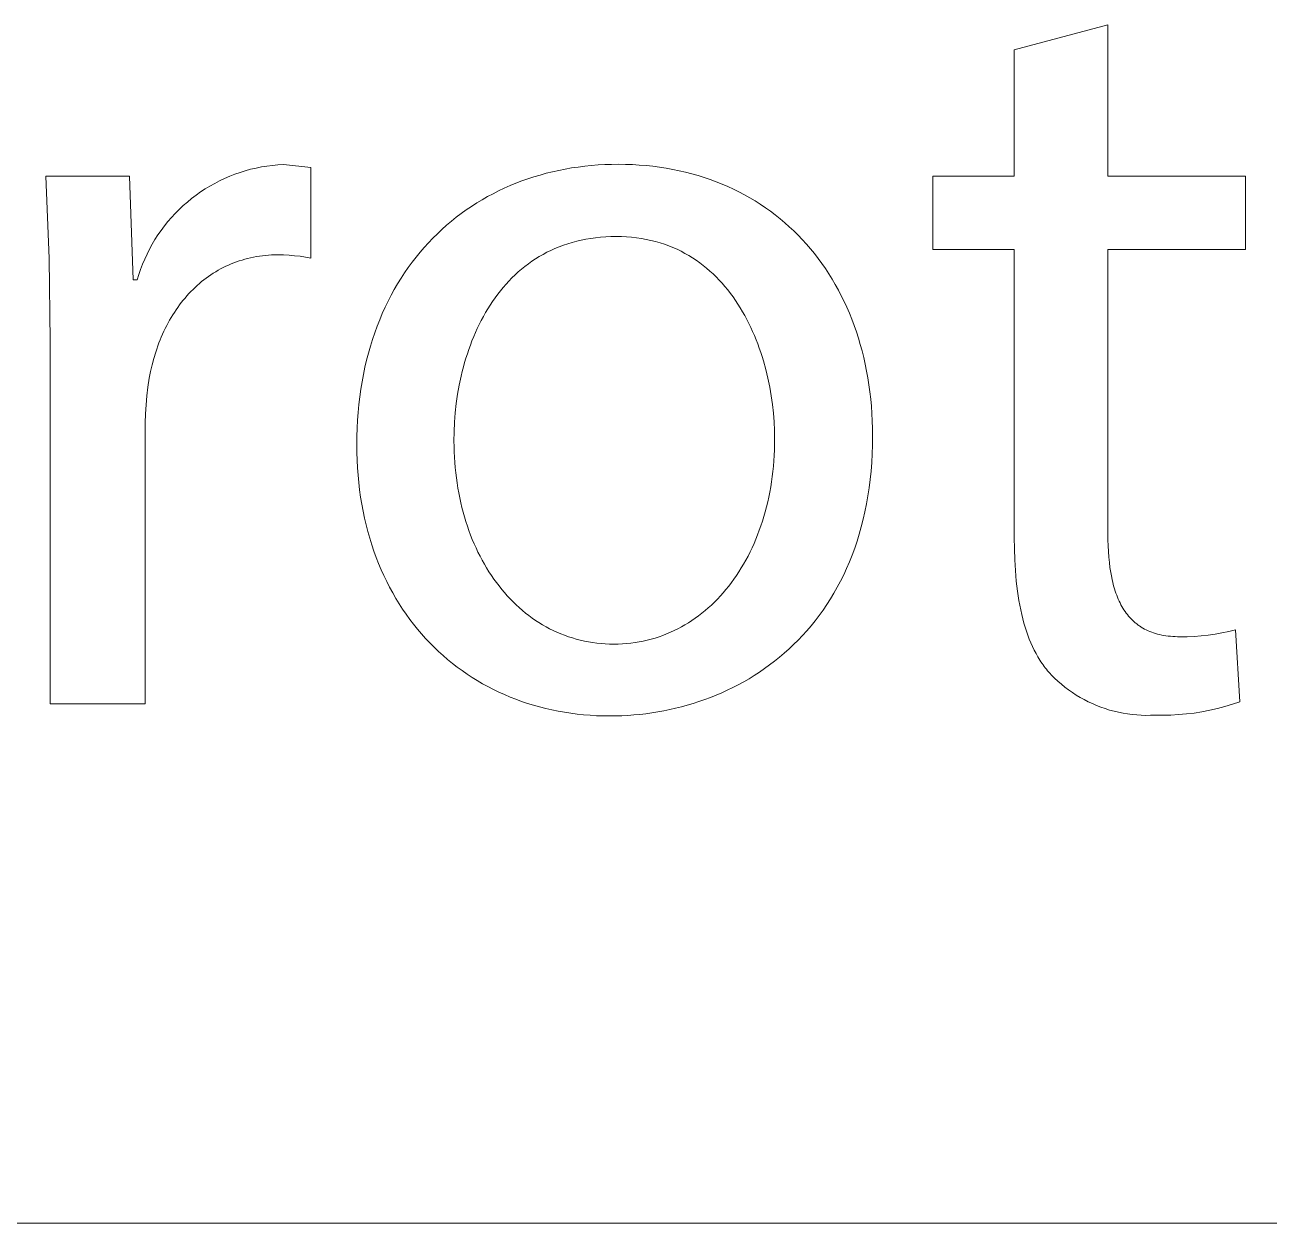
# Model space of a CAD drawing. Header units: millimetres. Extents: x 1422 to 6060, y -58 to 3182.
# Drawn here: x 5327.7 to 5380.7, y -57.9 to -6.9 of the extents above; entities that cross this region are included whole.
import ezdxf

# ---------------------------------------------------------------- set-up
doc = ezdxf.new("R2010")
doc.units = ezdxf.units.MM
doc.header["$MEASUREMENT"] = 0
doc.layers.add('Domyślny', color=7, linetype='Continuous', true_color=0x000000)

msp = doc.modelspace()

# ---------------------------------------------------------------- linework, layer by layer
at = {"layer": 'Domyślny', "color": 18, "lineweight": 15, "true_color": 0x000000}
for p, q in [((5369.867, -7.973), (5373.852, -6.908)), ((5373.852, -6.908), (5373.852, -13.347)), ((5369.867, -13.347), (5369.867, -7.973)), ((5336.682, -13.268), (5336.904, -13.19)), ((5336.904, -13.19), (5337.129, -13.12)), ((5337.129, -13.12), (5337.356, -13.058)), ((5337.356, -13.058), (5337.585, -13.004)), ((5337.585, -13.004), (5337.815, -12.957)), ((5337.815, -12.957), (5338.047, -12.919)), ((5338.047, -12.919), (5338.281, -12.889)), ((5338.281, -12.889), (5338.515, -12.867)), ((5338.515, -12.867), (5338.75, -12.853)), ((5338.75, -12.853), (5339.924, -12.977)), ((5339.924, -12.977), (5339.924, -16.837)), ((5349.676, -13.3), (5349.939, -13.227)), ((5349.939, -13.227), (5350.206, -13.161)), ((5350.206, -13.161), (5350.476, -13.101)), ((5350.476, -13.101), (5350.748, -13.048)), ((5350.748, -13.048), (5351.022, -13)), ((5351.022, -13), (5351.299, -12.959)), ((5351.299, -12.959), (5351.579, -12.924)), ((5351.579, -12.924), (5351.86, -12.895)), ((5351.86, -12.895), (5352.144, -12.873)), ((5352.144, -12.873), (5352.43, -12.857)), ((5352.43, -12.857), (5352.718, -12.847)), ((5352.718, -12.847), (5353.008, -12.844)), ((5353.008, -12.844), (5353.309, -12.847)), ((5353.309, -12.847), (5353.607, -12.858)), ((5353.607, -12.858), (5353.902, -12.875)), ((5353.902, -12.875), (5354.194, -12.898)), ((5354.194, -12.898), (5354.482, -12.929)), ((5354.482, -12.929), (5354.767, -12.966)), ((5354.767, -12.966), (5355.049, -13.009)), ((5355.049, -13.009), (5355.327, -13.059)), ((5355.327, -13.059), (5355.602, -13.115)), ((5355.602, -13.115), (5355.873, -13.178)), ((5355.873, -13.178), (5356.14, -13.247)), ((5328.78, -16.859), (5328.635, -13.347)), ((5328.635, -13.347), (5332.202, -13.347)), ((5332.202, -13.347), (5332.357, -17.764)), ((5335.419, -13.893), (5335.62, -13.771)), ((5335.62, -13.771), (5335.825, -13.656)), ((5335.825, -13.656), (5336.034, -13.548)), ((5336.034, -13.548), (5336.247, -13.447)), ((5336.247, -13.447), (5336.463, -13.354)), ((5336.463, -13.354), (5336.682, -13.268)), ((5348.156, -13.86), (5348.401, -13.752)), ((5348.401, -13.752), (5348.65, -13.649)), ((5348.65, -13.649), (5348.902, -13.553)), ((5348.902, -13.553), (5349.157, -13.462)), ((5349.157, -13.462), (5349.415, -13.378)), ((5349.415, -13.378), (5349.676, -13.3)), ((5356.14, -13.247), (5356.404, -13.322)), ((5356.404, -13.322), (5356.665, -13.404)), ((5356.665, -13.404), (5356.921, -13.491)), ((5356.921, -13.491), (5357.174, -13.585)), ((5357.174, -13.585), (5357.423, -13.685)), ((5357.423, -13.685), (5357.668, -13.79)), ((5366.393, -16.467), (5366.393, -13.347)), ((5366.393, -13.347), (5369.867, -13.347)), ((5373.852, -13.347), (5379.705, -13.347)), ((5379.705, -13.347), (5379.705, -16.467)), ((5334.661, -14.449), (5334.843, -14.3)), ((5334.843, -14.3), (5335.03, -14.158)), ((5335.03, -14.158), (5335.222, -14.022)), ((5335.222, -14.022), (5335.419, -13.893)), ((5347.209, -14.353), (5347.44, -14.221)), ((5347.44, -14.221), (5347.675, -14.095)), ((5347.675, -14.095), (5347.914, -13.974)), ((5347.914, -13.974), (5348.156, -13.86)), ((5357.668, -13.79), (5357.909, -13.902)), ((5357.909, -13.902), (5358.146, -14.019)), ((5358.146, -14.019), (5358.38, -14.142)), ((5358.38, -14.142), (5358.609, -14.271)), ((5358.609, -14.271), (5358.833, -14.406)), ((5334.147, -14.933), (5334.312, -14.766)), ((5334.312, -14.766), (5334.484, -14.605)), ((5334.484, -14.605), (5334.661, -14.449)), ((5346.321, -14.938), (5346.537, -14.783)), ((5346.537, -14.783), (5346.757, -14.634)), ((5346.757, -14.634), (5346.981, -14.49)), ((5346.981, -14.49), (5347.209, -14.353)), ((5358.833, -14.406), (5359.054, -14.546)), ((5359.054, -14.546), (5359.27, -14.692)), ((5359.27, -14.692), (5359.482, -14.843)), ((5333.686, -15.468), (5333.834, -15.284)), ((5333.834, -15.284), (5333.987, -15.106)), ((5333.987, -15.106), (5334.147, -14.933)), ((5345.698, -15.437), (5345.902, -15.265)), ((5345.902, -15.265), (5346.109, -15.099)), ((5346.109, -15.099), (5346.321, -14.938)), ((5359.482, -14.843), (5359.69, -14.999)), ((5359.69, -14.999), (5359.893, -15.161)), ((5359.893, -15.161), (5360.092, -15.329)), ((5360.092, -15.329), (5360.287, -15.501)), ((5333.284, -16.047), (5333.411, -15.849)), ((5333.411, -15.849), (5333.545, -15.656)), ((5333.545, -15.656), (5333.686, -15.468)), ((5345.113, -15.986), (5345.304, -15.798)), ((5345.304, -15.798), (5345.499, -15.615)), ((5345.499, -15.615), (5345.698, -15.437)), ((5360.287, -15.501), (5360.476, -15.679)), ((5360.476, -15.679), (5360.661, -15.862)), ((5360.661, -15.862), (5360.842, -16.05)), ((5333.05, -16.456), (5333.163, -16.249)), ((5333.163, -16.249), (5333.284, -16.047)), ((5344.569, -16.586), (5344.746, -16.38)), ((5344.746, -16.38), (5344.927, -16.181)), ((5344.927, -16.181), (5345.113, -15.986)), ((5350.49, -16.357), (5350.313, -16.43)), ((5350.67, -16.289), (5350.49, -16.357)), ((5350.855, -16.226), (5350.67, -16.289)), ((5351.043, -16.169), (5350.855, -16.226)), ((5351.236, -16.117), (5351.043, -16.169)), ((5351.432, -16.071), (5351.236, -16.117)), ((5351.632, -16.031), (5351.432, -16.071)), ((5351.836, -15.996), (5351.632, -16.031)), ((5352.044, -15.968), (5351.836, -15.996)), ((5352.256, -15.946), (5352.044, -15.968)), ((5352.472, -15.93), (5352.256, -15.946)), ((5352.692, -15.92), (5352.472, -15.93)), ((5352.916, -15.917), (5352.692, -15.92)), ((5353.14, -15.92), (5352.916, -15.917)), ((5353.36, -15.931), (5353.14, -15.92)), ((5353.576, -15.948), (5353.36, -15.931)), ((5353.788, -15.972), (5353.576, -15.948)), ((5353.996, -16.002), (5353.788, -15.972)), ((5354.199, -16.039), (5353.996, -16.002)), ((5354.398, -16.082), (5354.199, -16.039)), ((5354.594, -16.131), (5354.398, -16.082)), ((5354.785, -16.187), (5354.594, -16.131)), ((5354.972, -16.248), (5354.785, -16.187)), ((5355.155, -16.314), (5354.972, -16.248)), ((5355.333, -16.387), (5355.155, -16.314)), ((5355.508, -16.464), (5355.333, -16.387)), ((5360.842, -16.05), (5361.018, -16.243)), ((5361.018, -16.243), (5361.188, -16.441)), ((5328.82, -20.374), (5328.78, -16.859)), ((5332.754, -17.096), (5332.845, -16.879)), ((5332.845, -16.879), (5332.944, -16.666)), ((5332.944, -16.666), (5333.05, -16.456)), ((5336.988, -16.92), (5336.869, -16.957)), ((5337.108, -16.885), (5336.988, -16.92)), ((5337.229, -16.853), (5337.108, -16.885)), ((5337.352, -16.824), (5337.229, -16.853)), ((5337.476, -16.798), (5337.352, -16.824)), ((5337.602, -16.775), (5337.476, -16.798)), ((5337.729, -16.755), (5337.602, -16.775)), ((5337.857, -16.738), (5337.729, -16.755)), ((5337.987, -16.724), (5337.857, -16.738)), ((5338.118, -16.713), (5337.987, -16.724)), ((5338.25, -16.705), (5338.118, -16.713)), ((5338.384, -16.7), (5338.25, -16.705)), ((5338.518, -16.698), (5338.384, -16.7)), ((5338.754, -16.703), (5338.518, -16.698)), ((5338.989, -16.715), (5338.754, -16.703)), ((5339.224, -16.735), (5338.989, -16.715)), ((5339.458, -16.761), (5339.224, -16.735)), ((5339.692, -16.796), (5339.458, -16.761)), ((5339.924, -16.837), (5339.692, -16.796)), ((5344.231, -17.012), (5344.398, -16.796)), ((5344.398, -16.796), (5344.569, -16.586)), ((5349.485, -16.872), (5349.33, -16.975)), ((5349.643, -16.774), (5349.485, -16.872)), ((5349.804, -16.681), (5349.643, -16.774)), ((5349.97, -16.592), (5349.804, -16.681)), ((5350.139, -16.509), (5349.97, -16.592)), ((5350.313, -16.43), (5350.139, -16.509)), ((5355.679, -16.548), (5355.508, -16.464)), ((5355.846, -16.636), (5355.679, -16.548)), ((5356.009, -16.729), (5355.846, -16.636)), ((5356.169, -16.827), (5356.009, -16.729)), ((5356.324, -16.93), (5356.169, -16.827)), ((5356.475, -17.038), (5356.324, -16.93)), ((5361.188, -16.441), (5361.355, -16.644)), ((5361.355, -16.644), (5361.516, -16.852)), ((5361.516, -16.852), (5361.672, -17.065)), ((5369.867, -16.467), (5366.393, -16.467)), ((5369.867, -28.728), (5369.867, -16.467)), ((5379.705, -16.467), (5373.852, -16.467)), ((5373.852, -16.467), (5373.852, -28.574)), ((5332.595, -17.539), (5332.67, -17.316)), ((5332.67, -17.316), (5332.754, -17.096)), ((5335.867, -17.418), (5335.763, -17.483)), ((5335.972, -17.356), (5335.867, -17.418)), ((5336.079, -17.297), (5335.972, -17.356)), ((5336.188, -17.241), (5336.079, -17.297)), ((5336.297, -17.187), (5336.188, -17.241)), ((5336.409, -17.135), (5336.297, -17.187)), ((5336.522, -17.087), (5336.409, -17.135)), ((5336.636, -17.041), (5336.522, -17.087)), ((5336.752, -16.998), (5336.636, -17.041)), ((5336.869, -16.957), (5336.752, -16.998)), ((5343.76, -17.692), (5343.912, -17.46)), ((5343.912, -17.46), (5344.069, -17.234)), ((5344.069, -17.234), (5344.231, -17.012)), ((5348.75, -17.429), (5348.614, -17.553)), ((5348.89, -17.309), (5348.75, -17.429)), ((5349.033, -17.193), (5348.89, -17.309)), ((5349.18, -17.082), (5349.033, -17.193)), ((5349.33, -16.975), (5349.18, -17.082)), ((5356.623, -17.15), (5356.475, -17.038)), ((5356.767, -17.267), (5356.623, -17.15)), ((5356.907, -17.388), (5356.767, -17.267)), ((5357.043, -17.513), (5356.907, -17.388)), ((5361.672, -17.065), (5361.823, -17.282)), ((5361.823, -17.282), (5361.97, -17.504)), ((5332.357, -17.764), (5332.526, -17.764)), ((5332.526, -17.764), (5332.595, -17.539)), ((5335.082, -18.002), (5334.992, -18.085)), ((5335.175, -17.92), (5335.082, -18.002)), ((5335.269, -17.841), (5335.175, -17.92)), ((5335.364, -17.765), (5335.269, -17.841)), ((5335.462, -17.691), (5335.364, -17.765)), ((5335.561, -17.619), (5335.462, -17.691)), ((5335.661, -17.549), (5335.561, -17.619)), ((5335.763, -17.483), (5335.661, -17.549)), ((5343.472, -18.172), (5343.614, -17.93)), ((5343.614, -17.93), (5343.76, -17.692)), ((5348.229, -17.949), (5348.107, -18.088)), ((5348.353, -17.813), (5348.229, -17.949)), ((5348.482, -17.681), (5348.353, -17.813)), ((5348.614, -17.553), (5348.482, -17.681)), ((5357.175, -17.642), (5357.043, -17.513)), ((5357.304, -17.775), (5357.175, -17.642)), ((5357.429, -17.911), (5357.304, -17.775)), ((5357.55, -18.051), (5357.429, -17.911)), ((5361.97, -17.504), (5362.111, -17.731)), ((5362.111, -17.731), (5362.247, -17.962)), ((5362.247, -17.962), (5362.377, -18.198)), ((5334.564, -18.537), (5334.484, -18.634)), ((5334.646, -18.442), (5334.564, -18.537)), ((5334.73, -18.35), (5334.646, -18.442)), ((5334.815, -18.259), (5334.73, -18.35)), ((5334.903, -18.171), (5334.815, -18.259)), ((5334.992, -18.085), (5334.903, -18.171)), ((5343.206, -18.673), (5343.337, -18.42)), ((5343.337, -18.42), (5343.472, -18.172)), ((5347.765, -18.527), (5347.657, -18.679)), ((5347.875, -18.377), (5347.765, -18.527)), ((5347.989, -18.231), (5347.875, -18.377)), ((5348.107, -18.088), (5347.989, -18.231)), ((5357.668, -18.195), (5357.55, -18.051)), ((5357.782, -18.342), (5357.668, -18.195)), ((5357.892, -18.492), (5357.782, -18.342)), ((5357.999, -18.645), (5357.892, -18.492)), ((5362.377, -18.198), (5362.503, -18.438)), ((5362.503, -18.438), (5362.623, -18.683)), ((5334.18, -19.042), (5334.109, -19.149)), ((5334.254, -18.937), (5334.18, -19.042)), ((5334.329, -18.834), (5334.254, -18.937)), ((5334.405, -18.733), (5334.329, -18.834)), ((5334.484, -18.634), (5334.405, -18.733)), ((5342.962, -19.195), (5343.081, -18.931)), ((5343.081, -18.931), (5343.206, -18.673)), ((5347.454, -18.994), (5347.357, -19.156)), ((5347.554, -18.835), (5347.454, -18.994)), ((5347.657, -18.679), (5347.554, -18.835)), ((5358.103, -18.801), (5357.999, -18.645)), ((5358.202, -18.96), (5358.103, -18.801)), ((5358.299, -19.121), (5358.202, -18.96)), ((5362.623, -18.683), (5362.738, -18.932)), ((5362.738, -18.932), (5362.848, -19.185)), ((5333.843, -19.597), (5333.781, -19.714)), ((5333.907, -19.482), (5333.843, -19.597)), ((5333.972, -19.369), (5333.907, -19.482)), ((5334.04, -19.258), (5333.972, -19.369)), ((5334.109, -19.149), (5334.04, -19.258)), ((5342.741, -19.737), (5342.849, -19.463)), ((5342.849, -19.463), (5342.962, -19.195)), ((5347.175, -19.488), (5347.088, -19.658)), ((5347.264, -19.321), (5347.175, -19.488)), ((5347.357, -19.156), (5347.264, -19.321)), ((5358.391, -19.285), (5358.299, -19.121)), ((5358.481, -19.452), (5358.391, -19.285)), ((5358.567, -19.62), (5358.481, -19.452)), ((5362.848, -19.185), (5362.952, -19.442)), ((5362.952, -19.442), (5363.05, -19.704)), ((5333.607, -20.074), (5333.553, -20.198)), ((5333.663, -19.952), (5333.607, -20.074)), ((5333.721, -19.832), (5333.663, -19.952)), ((5333.781, -19.714), (5333.721, -19.832)), ((5342.543, -20.299), (5342.639, -20.015)), ((5342.639, -20.015), (5342.741, -19.737)), ((5346.927, -20.005), (5346.851, -20.182)), ((5347.006, -19.83), (5346.927, -20.005)), ((5347.088, -19.658), (5347.006, -19.83)), ((5358.649, -19.791), (5358.567, -19.62)), ((5358.728, -19.964), (5358.649, -19.791)), ((5358.804, -20.138), (5358.728, -19.964)), ((5363.05, -19.704), (5363.143, -19.97)), ((5363.143, -19.97), (5363.23, -20.24)), ((5328.82, -35.817), (5328.82, -20.374)), ((5333.403, -20.579), (5333.357, -20.709)), ((5333.451, -20.45), (5333.403, -20.579)), ((5333.501, -20.323), (5333.451, -20.45)), ((5333.553, -20.198), (5333.501, -20.323)), ((5342.37, -20.881), (5342.453, -20.588)), ((5342.453, -20.588), (5342.543, -20.299)), ((5346.709, -20.542), (5346.643, -20.725)), ((5346.778, -20.361), (5346.709, -20.542)), ((5346.851, -20.182), (5346.778, -20.361)), ((5358.876, -20.314), (5358.804, -20.138)), ((5358.945, -20.492), (5358.876, -20.314)), ((5359.01, -20.672), (5358.945, -20.492)), ((5363.23, -20.24), (5363.312, -20.514)), ((5363.312, -20.514), (5363.388, -20.791)), ((5333.231, -21.109), (5333.158, -21.384)), ((5333.313, -20.841), (5333.231, -21.109)), ((5333.357, -20.709), (5333.313, -20.841)), ((5342.221, -21.483), (5342.292, -21.18)), ((5342.292, -21.18), (5342.37, -20.881)), ((5346.522, -21.096), (5346.466, -21.285)), ((5346.581, -20.91), (5346.522, -21.096)), ((5346.643, -20.725), (5346.581, -20.91)), ((5359.073, -20.852), (5359.01, -20.672)), ((5359.132, -21.034), (5359.073, -20.852)), ((5359.188, -21.217), (5359.132, -21.034)), ((5363.388, -20.791), (5363.458, -21.073)), ((5363.458, -21.073), (5363.523, -21.358)), ((5333.093, -21.664), (5333.036, -21.949)), ((5333.158, -21.384), (5333.093, -21.664)), ((5342.156, -21.791), (5342.221, -21.483)), ((5346.365, -21.665), (5346.319, -21.858)), ((5346.414, -21.474), (5346.365, -21.665)), ((5346.466, -21.285), (5346.414, -21.474)), ((5359.29, -21.585), (5359.188, -21.217)), ((5359.379, -21.956), (5359.29, -21.585)), ((5363.523, -21.358), (5363.581, -21.648)), ((5363.581, -21.648), (5363.634, -21.941)), ((5333.036, -21.949), (5332.981, -22.327)), ((5342.046, -22.423), (5342.098, -22.105)), ((5342.098, -22.105), (5342.156, -21.791)), ((5346.237, -22.246), (5346.168, -22.638)), ((5346.319, -21.858), (5346.237, -22.246)), ((5359.456, -22.328), (5359.379, -21.956)), ((5363.634, -21.941), (5363.68, -22.237)), ((5363.68, -22.237), (5363.721, -22.537)), ((5332.936, -22.706), (5332.902, -23.086)), ((5332.981, -22.327), (5332.936, -22.706)), ((5341.963, -23.073), (5342.001, -22.745)), ((5342.001, -22.745), (5342.046, -22.423)), ((5346.168, -22.638), (5346.112, -23.033)), ((5359.52, -22.701), (5359.456, -22.328)), ((5359.573, -23.073), (5359.52, -22.701)), ((5363.721, -22.537), (5363.755, -22.841)), ((5332.902, -23.086), (5332.879, -23.467)), ((5341.931, -23.405), (5341.963, -23.073)), ((5346.112, -23.033), (5346.068, -23.431)), ((5359.613, -23.444), (5359.573, -23.073)), ((5363.755, -22.841), (5363.783, -23.148)), ((5363.783, -23.148), (5363.805, -23.459)), ((5332.879, -23.467), (5332.866, -23.848)), ((5341.888, -24.084), (5341.906, -23.742)), ((5341.906, -23.742), (5341.931, -23.405)), ((5346.037, -23.829), (5346.019, -24.228)), ((5346.068, -23.431), (5346.037, -23.829)), ((5359.642, -23.811), (5359.613, -23.444)), ((5359.659, -24.175), (5359.642, -23.811)), ((5363.805, -23.459), (5363.821, -23.773)), ((5363.821, -23.773), (5363.831, -24.09)), ((5332.866, -23.848), (5332.866, -35.817)), ((5341.878, -24.43), (5341.888, -24.084)), ((5346.019, -24.228), (5346.013, -24.627)), ((5359.664, -24.534), (5359.659, -24.175)), ((5363.831, -24.09), (5363.834, -24.411)), ((5341.874, -24.781), (5341.878, -24.43)), ((5341.878, -25.112), (5341.874, -24.781)), ((5346.013, -24.627), (5346.015, -24.857)), ((5346.015, -24.857), (5346.021, -25.085)), ((5359.656, -25.005), (5359.662, -24.771)), ((5359.662, -24.771), (5359.664, -24.534)), ((5363.83, -24.796), (5363.817, -25.174)), ((5363.834, -24.411), (5363.83, -24.796)), ((5341.888, -25.439), (5341.878, -25.112)), ((5346.021, -25.085), (5346.031, -25.311)), ((5346.031, -25.311), (5346.046, -25.536)), ((5359.63, -25.467), (5359.645, -25.237)), ((5359.645, -25.237), (5359.656, -25.005)), ((5363.817, -25.174), (5363.797, -25.546)), ((5341.905, -25.762), (5341.888, -25.439)), ((5341.928, -26.082), (5341.905, -25.762)), ((5346.046, -25.536), (5346.064, -25.758)), ((5346.064, -25.758), (5346.086, -25.978)), ((5359.562, -26.143), (5359.589, -25.92)), ((5359.589, -25.92), (5359.612, -25.695)), ((5359.612, -25.695), (5359.63, -25.467)), ((5363.768, -25.911), (5363.731, -26.269)), ((5363.797, -25.546), (5363.768, -25.911)), ((5341.958, -26.397), (5341.928, -26.082)), ((5341.995, -26.708), (5341.958, -26.397)), ((5346.086, -25.978), (5346.113, -26.197)), ((5346.113, -26.197), (5346.143, -26.413)), ((5346.143, -26.413), (5346.177, -26.627)), ((5359.496, -26.582), (5359.531, -26.364)), ((5359.531, -26.364), (5359.562, -26.143)), ((5363.731, -26.269), (5363.687, -26.621)), ((5342.038, -27.014), (5341.995, -26.708)), ((5342.088, -27.317), (5342.038, -27.014)), ((5346.177, -26.627), (5346.214, -26.838)), ((5346.214, -26.838), (5346.256, -27.047)), ((5359.368, -27.222), (5359.414, -27.011)), ((5359.414, -27.011), (5359.457, -26.798)), ((5359.457, -26.798), (5359.496, -26.582)), ((5363.635, -26.966), (5363.576, -27.304)), ((5363.687, -26.621), (5363.635, -26.966)), ((5342.143, -27.616), (5342.088, -27.317)), ((5346.256, -27.047), (5346.301, -27.254)), ((5346.301, -27.254), (5346.35, -27.459)), ((5346.35, -27.459), (5346.403, -27.66)), ((5359.264, -27.635), (5359.318, -27.43)), ((5359.318, -27.43), (5359.368, -27.222)), ((5363.576, -27.304), (5363.509, -27.635)), ((5342.205, -27.91), (5342.143, -27.616)), ((5342.273, -28.2), (5342.205, -27.91)), ((5346.403, -27.66), (5346.459, -27.86)), ((5346.459, -27.86), (5346.519, -28.056)), ((5346.519, -28.056), (5346.582, -28.25)), ((5359.08, -28.233), (5359.145, -28.037)), ((5359.145, -28.037), (5359.206, -27.837)), ((5359.206, -27.837), (5359.264, -27.635)), ((5363.435, -27.96), (5363.354, -28.279)), ((5363.509, -27.635), (5363.435, -27.96)), ((5342.347, -28.485), (5342.273, -28.2)), ((5342.427, -28.766), (5342.347, -28.485)), ((5346.582, -28.25), (5346.649, -28.441)), ((5346.649, -28.441), (5346.719, -28.63)), ((5358.94, -28.618), (5359.012, -28.427)), ((5359.012, -28.427), (5359.08, -28.233)), ((5363.267, -28.59), (5363.172, -28.895)), ((5363.354, -28.279), (5363.267, -28.59)), ((5373.852, -28.574), (5373.854, -28.832)), ((5342.513, -29.043), (5342.427, -28.766)), ((5342.605, -29.315), (5342.513, -29.043)), ((5346.719, -28.63), (5346.793, -28.815)), ((5346.793, -28.815), (5346.87, -28.998)), ((5346.87, -28.998), (5346.95, -29.178)), ((5358.704, -29.172), (5358.786, -28.991)), ((5358.786, -28.991), (5358.865, -28.806)), ((5358.865, -28.806), (5358.94, -28.618)), ((5363.172, -28.895), (5363.071, -29.194)), ((5369.873, -29.216), (5369.867, -28.728)), ((5373.854, -28.832), (5373.861, -29.084)), ((5373.861, -29.084), (5373.873, -29.328)), ((5342.703, -29.583), (5342.605, -29.315)), ((5342.806, -29.846), (5342.703, -29.583)), ((5346.95, -29.178), (5347.034, -29.354)), ((5347.034, -29.354), (5347.121, -29.528)), ((5347.121, -29.528), (5347.211, -29.698)), ((5358.438, -29.698), (5358.53, -29.526)), ((5358.53, -29.526), (5358.619, -29.351)), ((5358.619, -29.351), (5358.704, -29.172)), ((5362.963, -29.486), (5362.849, -29.772)), ((5363.071, -29.194), (5362.963, -29.486)), ((5369.888, -29.689), (5369.873, -29.216)), ((5373.873, -29.328), (5373.891, -29.565)), ((5373.891, -29.565), (5373.913, -29.795)), ((5342.915, -30.105), (5342.806, -29.846)), ((5343.029, -30.359), (5342.915, -30.105)), ((5347.211, -29.698), (5347.305, -29.866)), ((5347.305, -29.866), (5347.401, -30.029)), ((5347.401, -30.029), (5347.501, -30.19)), ((5347.501, -30.19), (5347.604, -30.347)), ((5358.039, -30.351), (5358.144, -30.193)), ((5358.144, -30.193), (5358.245, -30.031)), ((5358.245, -30.031), (5358.343, -29.866)), ((5358.343, -29.866), (5358.438, -29.698)), ((5362.729, -30.051), (5362.603, -30.324)), ((5362.849, -29.772), (5362.729, -30.051)), ((5369.915, -30.146), (5369.888, -29.689)), ((5369.953, -30.588), (5369.915, -30.146)), ((5373.913, -29.795), (5373.941, -30.017)), ((5373.941, -30.017), (5373.974, -30.231)), ((5343.149, -30.608), (5343.029, -30.359)), ((5343.274, -30.853), (5343.149, -30.608)), ((5347.604, -30.347), (5347.709, -30.501)), ((5347.709, -30.501), (5347.818, -30.651)), ((5347.818, -30.651), (5347.93, -30.798)), ((5357.709, -30.804), (5357.822, -30.657)), ((5357.822, -30.657), (5357.932, -30.506)), ((5357.932, -30.506), (5358.039, -30.351)), ((5362.47, -30.59), (5362.332, -30.85)), ((5362.603, -30.324), (5362.47, -30.59)), ((5370.003, -31.013), (5369.953, -30.588)), ((5373.974, -30.231), (5374.013, -30.438)), ((5374.013, -30.438), (5374.034, -30.539)), ((5374.034, -30.539), (5374.057, -30.638)), ((5374.057, -30.638), (5374.081, -30.735)), ((5343.404, -31.093), (5343.274, -30.853)), ((5343.54, -31.328), (5343.404, -31.093)), ((5347.93, -30.798), (5348.044, -30.941)), ((5348.044, -30.941), (5348.162, -31.081)), ((5348.162, -31.081), (5348.282, -31.217)), ((5348.282, -31.217), (5348.405, -31.348)), ((5357.228, -31.356), (5357.353, -31.224)), ((5357.353, -31.224), (5357.474, -31.087)), ((5357.474, -31.087), (5357.593, -30.948)), ((5357.593, -30.948), (5357.709, -30.804)), ((5362.189, -31.104), (5362.04, -31.351)), ((5362.332, -30.85), (5362.189, -31.104)), ((5370.032, -31.22), (5370.003, -31.013)), ((5370.065, -31.423), (5370.032, -31.22)), ((5374.081, -30.735), (5374.107, -30.83)), ((5374.107, -30.83), (5374.135, -30.923)), ((5374.135, -30.923), (5374.163, -31.014)), ((5374.163, -31.014), (5374.194, -31.103)), ((5374.194, -31.103), (5374.226, -31.19)), ((5374.226, -31.19), (5374.259, -31.275)), ((5343.68, -31.558), (5343.54, -31.328)), ((5343.826, -31.783), (5343.68, -31.558)), ((5348.405, -31.348), (5348.531, -31.477)), ((5348.531, -31.477), (5348.659, -31.601)), ((5348.659, -31.601), (5348.79, -31.721)), ((5348.79, -31.721), (5348.924, -31.837)), ((5356.705, -31.845), (5356.839, -31.729)), ((5356.839, -31.729), (5356.972, -31.608)), ((5356.972, -31.608), (5357.101, -31.484)), ((5357.101, -31.484), (5357.228, -31.356)), ((5361.885, -31.592), (5361.725, -31.827)), ((5362.04, -31.351), (5361.885, -31.592)), ((5370.1, -31.622), (5370.065, -31.423)), ((5370.139, -31.817), (5370.1, -31.622)), ((5374.259, -31.275), (5374.294, -31.358)), ((5374.294, -31.358), (5374.33, -31.439)), ((5374.33, -31.439), (5374.368, -31.519)), ((5374.368, -31.519), (5374.408, -31.596)), ((5374.408, -31.596), (5374.449, -31.671)), ((5374.449, -31.671), (5374.492, -31.744)), ((5374.492, -31.744), (5374.537, -31.815)), ((5343.977, -32.004), (5343.826, -31.783)), ((5344.133, -32.219), (5343.977, -32.004)), ((5344.293, -32.43), (5344.133, -32.219)), ((5348.924, -31.837), (5349.061, -31.95)), ((5349.061, -31.95), (5349.2, -32.058)), ((5349.2, -32.058), (5349.341, -32.162)), ((5349.341, -32.162), (5349.485, -32.261)), ((5349.485, -32.261), (5349.631, -32.357)), ((5355.994, -32.363), (5356.141, -32.268)), ((5356.141, -32.268), (5356.286, -32.168)), ((5356.286, -32.168), (5356.428, -32.065)), ((5356.428, -32.065), (5356.567, -31.957)), ((5356.567, -31.957), (5356.705, -31.845)), ((5361.391, -32.278), (5361.216, -32.494)), ((5361.561, -32.056), (5361.391, -32.278)), ((5361.725, -31.827), (5361.561, -32.056)), ((5370.181, -32.007), (5370.139, -31.817)), ((5370.226, -32.193), (5370.181, -32.007)), ((5370.275, -32.376), (5370.226, -32.193)), ((5374.537, -31.815), (5374.583, -31.884)), ((5374.583, -31.884), (5374.631, -31.951)), ((5374.631, -31.951), (5374.681, -32.016)), ((5374.681, -32.016), (5374.732, -32.079)), ((5374.732, -32.079), (5374.785, -32.139)), ((5374.785, -32.139), (5374.84, -32.198)), ((5374.84, -32.198), (5374.897, -32.255)), ((5374.897, -32.255), (5374.955, -32.309)), ((5374.955, -32.309), (5375.015, -32.361)), ((5344.458, -32.635), (5344.293, -32.43)), ((5344.628, -32.835), (5344.458, -32.635)), ((5344.803, -33.031), (5344.628, -32.835)), ((5349.631, -32.357), (5349.78, -32.448)), ((5349.78, -32.448), (5349.931, -32.534)), ((5349.931, -32.534), (5350.085, -32.616)), ((5350.085, -32.616), (5350.24, -32.694)), ((5350.24, -32.694), (5350.398, -32.767)), ((5350.398, -32.767), (5350.559, -32.835)), ((5350.559, -32.835), (5350.721, -32.899)), ((5354.905, -32.902), (5355.067, -32.839)), ((5355.067, -32.839), (5355.227, -32.771)), ((5355.227, -32.771), (5355.385, -32.699)), ((5355.385, -32.699), (5355.54, -32.621)), ((5355.54, -32.621), (5355.694, -32.54)), ((5355.694, -32.54), (5355.845, -32.453)), ((5355.845, -32.453), (5355.994, -32.363)), ((5361.037, -32.704), (5360.853, -32.907)), ((5361.216, -32.494), (5361.037, -32.704)), ((5370.327, -32.553), (5370.275, -32.376)), ((5370.383, -32.727), (5370.327, -32.553)), ((5370.442, -32.896), (5370.383, -32.727)), ((5375.015, -32.361), (5375.046, -32.387)), ((5375.046, -32.387), (5375.077, -32.412)), ((5375.077, -32.412), (5375.109, -32.436)), ((5375.109, -32.436), (5375.141, -32.46)), ((5375.141, -32.46), (5375.173, -32.483)), ((5375.173, -32.483), (5375.206, -32.506)), ((5375.206, -32.506), (5375.24, -32.528)), ((5375.24, -32.528), (5375.274, -32.549)), ((5375.274, -32.549), (5375.343, -32.591)), ((5375.343, -32.591), (5375.414, -32.63)), ((5375.414, -32.63), (5375.487, -32.668)), ((5375.487, -32.668), (5375.562, -32.703)), ((5375.562, -32.703), (5375.639, -32.735)), ((5375.639, -32.735), (5375.718, -32.766)), ((5375.718, -32.766), (5375.798, -32.795)), ((5375.798, -32.795), (5375.881, -32.821)), ((5375.881, -32.821), (5375.966, -32.845)), ((5378.412, -32.85), (5378.706, -32.799)), ((5378.706, -32.799), (5378.998, -32.737)), ((5378.998, -32.737), (5379.288, -32.666)), ((5379.288, -32.666), (5379.473, -35.724)), ((5344.982, -33.221), (5344.803, -33.031)), ((5345.166, -33.406), (5344.982, -33.221)), ((5350.721, -32.899), (5350.885, -32.958)), ((5350.885, -32.958), (5351.052, -33.012)), ((5351.052, -33.012), (5351.22, -33.061)), ((5351.22, -33.061), (5351.391, -33.105)), ((5351.391, -33.105), (5351.564, -33.145)), ((5351.564, -33.145), (5351.738, -33.179)), ((5351.738, -33.179), (5351.914, -33.208)), ((5351.914, -33.208), (5352.093, -33.232)), ((5352.093, -33.232), (5352.273, -33.251)), ((5352.273, -33.251), (5352.454, -33.264)), ((5352.454, -33.264), (5352.638, -33.272)), ((5352.638, -33.272), (5352.823, -33.275)), ((5352.823, -33.275), (5353.006, -33.272)), ((5353.006, -33.272), (5353.186, -33.264)), ((5353.186, -33.264), (5353.366, -33.251)), ((5353.366, -33.251), (5353.544, -33.232)), ((5353.544, -33.232), (5353.72, -33.209)), ((5353.72, -33.209), (5353.895, -33.18)), ((5353.895, -33.18), (5354.068, -33.146)), ((5354.068, -33.146), (5354.239, -33.107)), ((5354.239, -33.107), (5354.408, -33.063)), ((5354.408, -33.063), (5354.576, -33.014)), ((5354.576, -33.014), (5354.742, -32.961)), ((5354.742, -32.961), (5354.905, -32.902)), ((5360.473, -33.296), (5360.276, -33.481)), ((5360.665, -33.105), (5360.473, -33.296)), ((5360.853, -32.907), (5360.665, -33.105)), ((5370.505, -33.061), (5370.442, -32.896)), ((5370.571, -33.222), (5370.505, -33.061)), ((5370.641, -33.378), (5370.571, -33.222)), ((5375.966, -32.845), (5376.052, -32.866)), ((5376.052, -32.866), (5376.141, -32.886)), ((5376.141, -32.886), (5376.232, -32.903)), ((5376.232, -32.903), (5376.325, -32.918)), ((5376.325, -32.918), (5376.419, -32.931)), ((5376.419, -32.931), (5376.516, -32.941)), ((5376.516, -32.941), (5376.615, -32.949)), ((5376.615, -32.949), (5376.716, -32.955)), ((5376.716, -32.955), (5376.82, -32.959)), ((5376.82, -32.959), (5376.925, -32.96)), ((5376.925, -32.96), (5377.223, -32.958)), ((5377.223, -32.958), (5377.522, -32.946)), ((5377.522, -32.946), (5377.819, -32.924)), ((5377.819, -32.924), (5378.116, -32.892)), ((5378.116, -32.892), (5378.412, -32.85)), ((5345.353, -33.585), (5345.166, -33.406)), ((5345.546, -33.76), (5345.353, -33.585)), ((5345.742, -33.929), (5345.546, -33.76)), ((5359.871, -33.834), (5359.663, -34.001)), ((5360.076, -33.661), (5359.871, -33.834)), ((5360.276, -33.481), (5360.076, -33.661)), ((5370.714, -33.53), (5370.641, -33.378)), ((5370.792, -33.677), (5370.714, -33.53)), ((5370.873, -33.82), (5370.792, -33.677)), ((5370.915, -33.89), (5370.873, -33.82)), ((5370.958, -33.958), (5370.915, -33.89)), ((5345.943, -34.092), (5345.742, -33.929)), ((5346.147, -34.251), (5345.943, -34.092)), ((5346.356, -34.403), (5346.147, -34.251)), ((5346.569, -34.551), (5346.356, -34.403)), ((5359.237, -34.317), (5359.019, -34.466)), ((5359.452, -34.162), (5359.237, -34.317)), ((5359.663, -34.001), (5359.452, -34.162)), ((5371.002, -34.026), (5370.958, -33.958)), ((5371.047, -34.092), (5371.002, -34.026)), ((5371.093, -34.157), (5371.047, -34.092)), ((5371.14, -34.221), (5371.093, -34.157)), ((5371.188, -34.284), (5371.14, -34.221)), ((5371.237, -34.346), (5371.188, -34.284)), ((5371.287, -34.407), (5371.237, -34.346)), ((5371.338, -34.466), (5371.287, -34.407)), ((5346.785, -34.692), (5346.569, -34.551)), ((5347.006, -34.829), (5346.785, -34.692)), ((5347.229, -34.959), (5347.006, -34.829)), ((5347.457, -35.084), (5347.229, -34.959)), ((5358.346, -34.878), (5358.116, -35.004)), ((5358.573, -34.747), (5358.346, -34.878)), ((5358.797, -34.61), (5358.573, -34.747)), ((5359.019, -34.466), (5358.797, -34.61)), ((5371.39, -34.524), (5371.338, -34.466)), ((5371.443, -34.581), (5371.39, -34.524)), ((5371.581, -34.719), (5371.443, -34.581)), ((5371.724, -34.853), (5371.581, -34.719)), ((5371.872, -34.981), (5371.724, -34.853)), ((5347.688, -35.203), (5347.457, -35.084)), ((5347.923, -35.317), (5347.688, -35.203)), ((5348.161, -35.425), (5347.923, -35.317)), ((5348.402, -35.527), (5348.161, -35.425)), ((5357.172, -35.448), (5356.93, -35.545)), ((5357.411, -35.346), (5357.172, -35.448)), ((5357.648, -35.238), (5357.411, -35.346)), ((5357.883, -35.124), (5357.648, -35.238)), ((5358.116, -35.004), (5357.883, -35.124)), ((5372.023, -35.104), (5371.872, -34.981)), ((5372.18, -35.222), (5372.023, -35.104)), ((5372.34, -35.334), (5372.18, -35.222)), ((5372.503, -35.441), (5372.34, -35.334)), ((5372.671, -35.542), (5372.503, -35.441)), ((5332.866, -35.817), (5328.82, -35.817)), ((5348.647, -35.623), (5348.402, -35.527)), ((5348.894, -35.713), (5348.647, -35.623)), ((5349.145, -35.797), (5348.894, -35.713)), ((5349.399, -35.875), (5349.145, -35.797)), ((5349.656, -35.947), (5349.399, -35.875)), ((5349.916, -36.014), (5349.656, -35.947)), ((5350.178, -36.074), (5349.916, -36.014)), ((5355.447, -36.006), (5355.196, -36.063)), ((5355.698, -35.943), (5355.447, -36.006)), ((5355.947, -35.875), (5355.698, -35.943)), ((5356.195, -35.801), (5355.947, -35.875)), ((5356.442, -35.721), (5356.195, -35.801)), ((5356.687, -35.636), (5356.442, -35.721)), ((5356.93, -35.545), (5356.687, -35.636)), ((5372.842, -35.637), (5372.671, -35.542)), ((5373.016, -35.726), (5372.842, -35.637)), ((5373.193, -35.809), (5373.016, -35.726)), ((5373.372, -35.886), (5373.193, -35.809)), ((5373.554, -35.957), (5373.372, -35.886)), ((5373.739, -36.021), (5373.554, -35.957)), ((5378.513, -36.016), (5378.187, -36.091)), ((5378.836, -35.93), (5378.513, -36.016)), ((5379.156, -35.832), (5378.836, -35.93)), ((5379.473, -35.724), (5379.156, -35.832)), ((5350.443, -36.128), (5350.178, -36.074)), ((5350.711, -36.175), (5350.443, -36.128)), ((5350.981, -36.217), (5350.711, -36.175)), ((5351.254, -36.252), (5350.981, -36.217)), ((5351.529, -36.281), (5351.254, -36.252)), ((5351.807, -36.303), (5351.529, -36.281)), ((5352.087, -36.32), (5351.807, -36.303)), ((5352.369, -36.329), (5352.087, -36.32)), ((5352.653, -36.332), (5352.369, -36.329)), ((5352.908, -36.33), (5352.653, -36.332)), ((5353.162, -36.322), (5352.908, -36.33)), ((5353.417, -36.308), (5353.162, -36.322)), ((5353.672, -36.29), (5353.417, -36.308)), ((5353.927, -36.266), (5353.672, -36.29)), ((5354.182, -36.236), (5353.927, -36.266)), ((5354.436, -36.201), (5354.182, -36.236)), ((5354.69, -36.16), (5354.436, -36.201)), ((5354.943, -36.114), (5354.69, -36.16)), ((5355.196, -36.063), (5354.943, -36.114)), ((5373.926, -36.079), (5373.739, -36.021)), ((5374.114, -36.131), (5373.926, -36.079)), ((5374.305, -36.176), (5374.114, -36.131)), ((5374.496, -36.214), (5374.305, -36.176)), ((5374.689, -36.246), (5374.496, -36.214)), ((5374.883, -36.271), (5374.689, -36.246)), ((5375.078, -36.289), (5374.883, -36.271)), ((5375.273, -36.301), (5375.078, -36.289)), ((5375.468, -36.306), (5375.273, -36.301)), ((5375.664, -36.304), (5375.468, -36.306)), ((5375.859, -36.295), (5375.664, -36.304)), ((5376.194, -36.301), (5375.859, -36.295)), ((5376.528, -36.295), (5376.194, -36.301)), ((5376.863, -36.277), (5376.528, -36.295)), ((5377.196, -36.248), (5376.863, -36.277)), ((5377.528, -36.207), (5377.196, -36.248)), ((5377.858, -36.155), (5377.528, -36.207)), ((5378.187, -36.091), (5377.858, -36.155)), ((6055.346, -57.926), (1422.194, -57.926)), ((6055.346, -57.926), (4307.177, -57.926))]:
    msp.add_line(p, q, dxfattribs=at)

doc.saveas('drawing.dxf')
